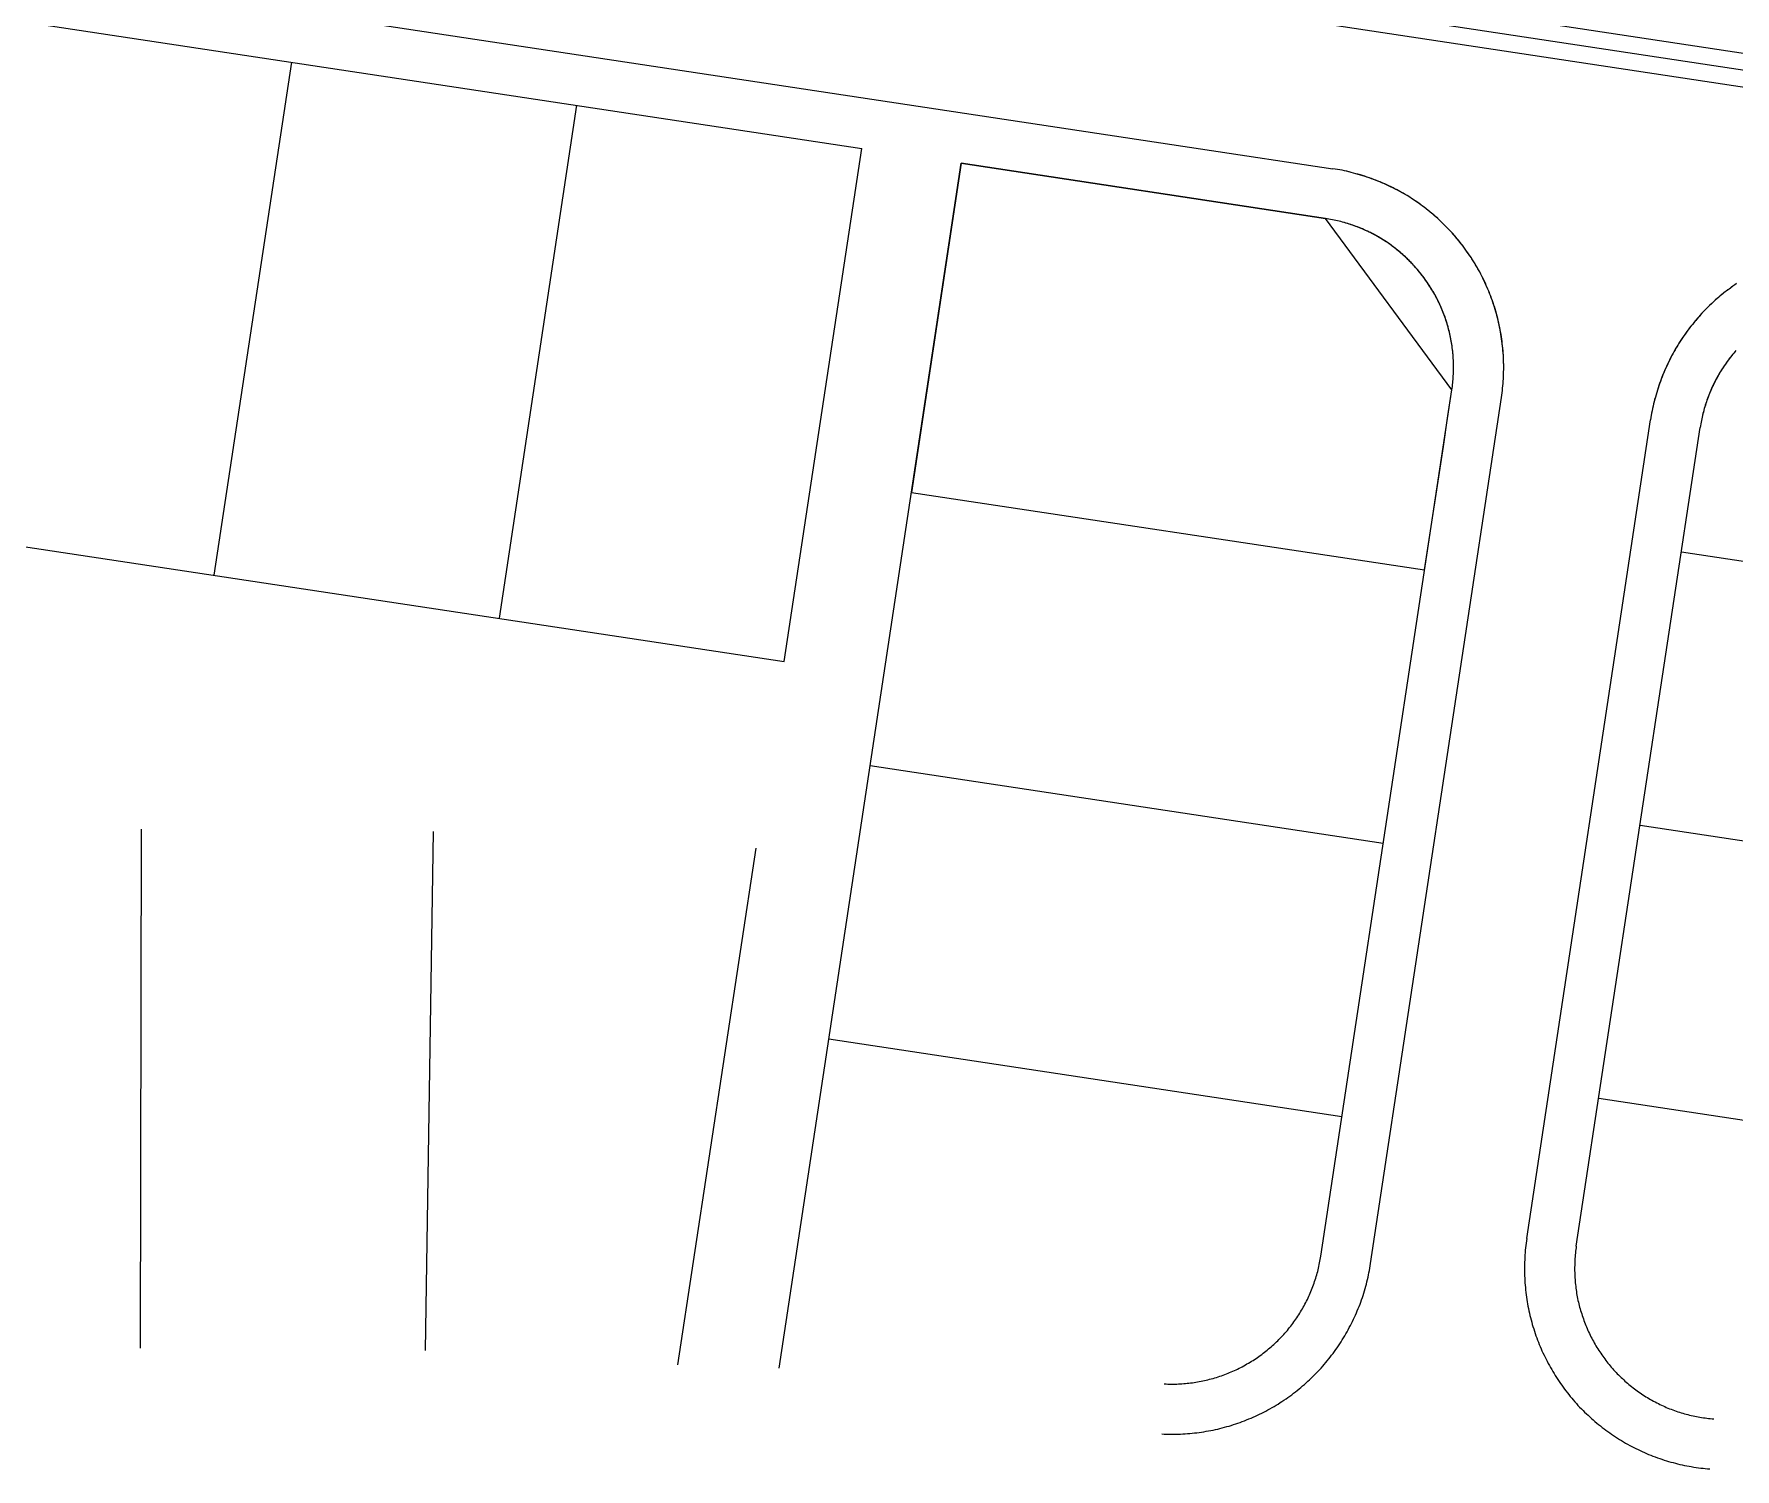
# Model space of a CAD drawing. Header units: metres. Extents: x 680594 to 684853, y 828874 to 830078.
# Drawn here: x 682527.5 to 682629.1, y 829533 to 829618.8 of the extents above; entities that cross this region are included whole.
import ezdxf

# ---------------------------------------------------------------- set-up
doc = ezdxf.new("R2010")
doc.units = ezdxf.units.M
doc.layers.add('PLOT_LINES', color=7, linetype='Continuous')

msp = doc.modelspace()

# ---------------------------------------------------------------- linework, layer by layer
at = {"layer": 'PLOT_LINES'}
for points in [[(682292.85, 829668.54), (682694.66, 829607.79)], [(682292.85, 829668.54), (682694.66, 829607.79)], [(682292.7, 829667.55), (682694.51, 829606.8)], [(682292.7, 829667.55), (682694.51, 829606.8)], [(682292.55, 829666.56), (682694.36, 829605.81)], [(682292.55, 829666.56), (682694.36, 829605.81)], [(682379.28, 829644.85), (682605.09, 829610.71)], [(682379.28, 829644.85), (682605.09, 829610.71)], [(682406.52, 829637.7), (682576.96, 829611.93)], [(682406.52, 829637.7), (682576.96, 829611.93)], [(682542.88, 829617.08), (682538.25, 829586.43)], [(682542.88, 829617.08), (682538.25, 829586.43)], [(682559.92, 829614.51), (682555.29, 829583.86)], [(682559.92, 829614.51), (682555.29, 829583.86)], [(682572.32, 829581.28), (682576.96, 829611.93)], [(682572.32, 829581.28), (682576.96, 829611.93)], [(682572.01, 829539.08), (682582.89, 829611.04)], [(682572.01, 829539.08), (682582.89, 829611.04)], [(682604.64, 829607.75), (682582.89, 829611.04), (682579.92, 829591.38), (682610.57, 829586.75), (682611.69, 829594.13), (682611.96, 829595.95), (682612.2, 829597.5), (682604.64, 829607.75)], [(682582.89, 829611.04), (682604.64, 829607.75)], [(682582.89, 829611.04), (682604.64, 829607.75)], [(682615.16, 829597.05), (682615.18, 829597.19), (682615.2, 829597.33), (682615.22, 829597.47), (682615.23, 829597.61), (682615.25, 829597.75), (682615.26, 829597.89), (682615.27, 829598.03), (682615.28, 829598.16), (682615.29, 829598.3), (682615.29, 829598.44), (682615.29, 829598.58), (682615.3, 829598.72), (682615.3, 829598.86), (682615.3, 829599), (682615.29, 829599.14), (682615.29, 829599.28), (682615.28, 829599.42), (682615.28, 829599.56), (682615.27, 829599.7), (682615.26, 829599.84), (682615.24, 829599.98), (682615.23, 829600.12), (682615.21, 829600.26), (682615.2, 829600.39), (682615.18, 829600.53), (682615.16, 829600.67), (682615.14, 829600.81), (682615.11, 829600.95), (682615.09, 829601.08), (682615.06, 829601.22), (682615.03, 829601.36), (682615, 829601.49), (682614.97, 829601.63), (682614.94, 829601.77), (682614.9, 829601.9), (682614.87, 829602.04), (682614.83, 829602.17), (682614.79, 829602.3), (682614.75, 829602.44), (682614.71, 829602.57), (682614.66, 829602.7), (682614.62, 829602.83), (682614.57, 829602.97), (682614.52, 829603.1), (682614.47, 829603.23), (682614.42, 829603.36), (682614.37, 829603.49), (682614.31, 829603.61), (682614.25, 829603.74), (682614.2, 829603.87), (682614.14, 829604), (682614.08, 829604.12), (682614.01, 829604.25), (682613.95, 829604.37), (682613.89, 829604.49), (682613.82, 829604.62), (682613.75, 829604.74), (682613.68, 829604.86), (682613.61, 829604.98), (682613.54, 829605.1), (682613.47, 829605.22), (682613.39, 829605.34), (682613.32, 829605.45), (682613.24, 829605.57), (682613.16, 829605.69), (682613.08, 829605.8), (682613, 829605.91), (682612.91, 829606.03), (682612.83, 829606.14), (682612.74, 829606.25), (682612.66, 829606.36), (682612.57, 829606.47), (682612.48, 829606.57), (682612.39, 829606.68), (682612.3, 829606.78), (682612.21, 829606.89), (682612.11, 829606.99), (682612.02, 829607.09), (682611.92, 829607.19), (682611.82, 829607.29), (682611.72, 829607.39), (682611.62, 829607.49), (682611.52, 829607.59), (682611.42, 829607.68), (682611.32, 829607.78), (682611.21, 829607.87), (682611.11, 829607.96), (682611, 829608.05), (682610.89, 829608.14), (682610.78, 829608.23), (682610.67, 829608.31), (682610.56, 829608.4), (682610.45, 829608.48), (682610.34, 829608.56), (682610.23, 829608.65), (682610.11, 829608.73), (682610, 829608.8), (682609.88, 829608.88), (682609.76, 829608.96), (682609.64, 829609.03), (682609.53, 829609.11), (682609.41, 829609.18), (682609.28, 829609.25), (682609.16, 829609.32), (682609.04, 829609.38), (682608.92, 829609.45), (682608.79, 829609.51), (682608.67, 829609.58), (682608.54, 829609.64), (682608.42, 829609.7), (682608.29, 829609.76), (682608.17, 829609.82), (682608.04, 829609.87), (682607.91, 829609.93), (682607.78, 829609.98), (682607.65, 829610.03), (682607.52, 829610.08), (682607.39, 829610.13), (682607.26, 829610.18), (682607.12, 829610.22), (682606.99, 829610.27), (682606.86, 829610.31), (682606.73, 829610.35), (682606.59, 829610.39), (682606.46, 829610.42), (682606.32, 829610.46), (682606.19, 829610.5), (682606.05, 829610.53), (682605.91, 829610.56), (682605.78, 829610.59), (682605.64, 829610.62), (682605.5, 829610.64), (682605.37, 829610.67), (682605.23, 829610.69), (682605.09, 829610.71)], [(682615.16, 829597.05), (682615.18, 829597.19), (682615.2, 829597.33), (682615.22, 829597.47), (682615.23, 829597.61), (682615.25, 829597.75), (682615.26, 829597.89), (682615.27, 829598.03), (682615.28, 829598.17), (682615.29, 829598.31), (682615.29, 829598.45), (682615.29, 829598.59), (682615.3, 829598.74), (682615.3, 829598.88), (682615.3, 829599.02), (682615.29, 829599.16), (682615.29, 829599.3), (682615.28, 829599.44), (682615.28, 829599.58), (682615.27, 829599.72), (682615.25, 829599.86), (682615.24, 829600), (682615.23, 829600.14), (682615.21, 829600.28), (682615.19, 829600.42), (682615.17, 829600.56), (682615.15, 829600.7), (682615.13, 829600.84), (682615.11, 829600.97), (682615.08, 829601.11), (682615.05, 829601.25), (682615.03, 829601.39), (682614.99, 829601.53), (682614.96, 829601.66), (682614.93, 829601.8), (682614.89, 829601.94), (682614.86, 829602.07), (682614.82, 829602.21), (682614.78, 829602.34), (682614.74, 829602.48), (682614.69, 829602.61), (682614.65, 829602.74), (682614.6, 829602.88), (682614.55, 829603.01), (682614.5, 829603.14), (682614.45, 829603.27), (682614.4, 829603.4), (682614.35, 829603.53), (682614.29, 829603.66), (682614.23, 829603.79), (682614.17, 829603.92), (682614.11, 829604.04), (682614.05, 829604.17), (682613.99, 829604.3), (682613.92, 829604.42), (682613.86, 829604.55), (682613.79, 829604.67), (682613.72, 829604.79), (682613.65, 829604.91), (682613.58, 829605.03), (682613.51, 829605.15), (682613.43, 829605.27), (682613.36, 829605.39), (682613.28, 829605.51), (682613.2, 829605.63), (682613.12, 829605.74), (682613.04, 829605.86), (682612.96, 829605.97), (682612.87, 829606.08), (682612.79, 829606.19), (682612.7, 829606.3), (682612.61, 829606.41), (682612.52, 829606.52), (682612.43, 829606.63), (682612.34, 829606.74), (682612.25, 829606.84), (682612.15, 829606.95), (682612.06, 829607.05), (682611.96, 829607.15), (682611.86, 829607.25), (682611.76, 829607.35), (682611.66, 829607.45), (682611.56, 829607.55), (682611.46, 829607.65), (682611.35, 829607.74), (682611.25, 829607.83), (682611.14, 829607.93), (682611.04, 829608.02), (682610.93, 829608.11), (682610.82, 829608.2), (682610.71, 829608.28), (682610.6, 829608.37), (682610.49, 829608.46), (682610.37, 829608.54), (682610.26, 829608.62), (682610.14, 829608.7), (682610.03, 829608.78), (682609.91, 829608.86), (682609.79, 829608.94), (682609.68, 829609.01), (682609.56, 829609.09), (682609.44, 829609.16), (682609.31, 829609.23), (682609.19, 829609.3), (682609.07, 829609.37), (682608.95, 829609.44), (682608.82, 829609.5), (682608.7, 829609.57), (682608.57, 829609.63), (682608.44, 829609.69), (682608.32, 829609.75), (682608.19, 829609.81), (682608.06, 829609.86), (682607.93, 829609.92), (682607.8, 829609.97), (682607.67, 829610.02), (682607.54, 829610.07), (682607.4, 829610.12), (682607.27, 829610.17), (682607.14, 829610.22), (682607.01, 829610.26), (682606.87, 829610.3), (682606.74, 829610.34), (682606.6, 829610.38), (682606.47, 829610.42), (682606.33, 829610.46), (682606.19, 829610.49), (682606.06, 829610.53), (682605.92, 829610.56), (682605.78, 829610.59), (682605.65, 829610.62), (682605.51, 829610.64), (682605.37, 829610.67), (682605.23, 829610.69), (682605.09, 829610.71)], [(682612.2, 829597.5), (682612.21, 829597.61), (682612.23, 829597.71), (682612.24, 829597.81), (682612.25, 829597.92), (682612.26, 829598.02), (682612.27, 829598.13), (682612.28, 829598.23), (682612.28, 829598.34), (682612.29, 829598.44), (682612.29, 829598.54), (682612.3, 829598.65), (682612.3, 829598.75), (682612.3, 829598.86), (682612.3, 829598.96), (682612.29, 829599.07), (682612.29, 829599.17), (682612.29, 829599.28), (682612.28, 829599.38), (682612.27, 829599.49), (682612.27, 829599.59), (682612.26, 829599.7), (682612.25, 829599.8), (682612.24, 829599.9), (682612.22, 829600.01), (682612.21, 829600.11), (682612.19, 829600.21), (682612.18, 829600.32), (682612.16, 829600.42), (682612.14, 829600.52), (682612.12, 829600.63), (682612.1, 829600.73), (682612.08, 829600.83), (682612.05, 829600.93), (682612.03, 829601.04), (682612, 829601.14), (682611.97, 829601.24), (682611.95, 829601.34), (682611.92, 829601.44), (682611.89, 829601.54), (682611.85, 829601.64), (682611.82, 829601.74), (682611.79, 829601.84), (682611.75, 829601.94), (682611.71, 829602.03), (682611.68, 829602.13), (682611.64, 829602.23), (682611.6, 829602.33), (682611.56, 829602.42), (682611.51, 829602.52), (682611.47, 829602.61), (682611.43, 829602.71), (682611.38, 829602.8), (682611.34, 829602.9), (682611.29, 829602.99), (682611.24, 829603.08), (682611.19, 829603.18), (682611.14, 829603.27), (682611.09, 829603.36), (682611.03, 829603.45), (682610.98, 829603.54), (682610.92, 829603.63), (682610.87, 829603.71), (682610.81, 829603.8), (682610.75, 829603.89), (682610.69, 829603.98), (682610.63, 829604.06), (682610.57, 829604.15), (682610.51, 829604.23), (682610.45, 829604.31), (682610.38, 829604.4), (682610.32, 829604.48), (682610.25, 829604.56), (682610.18, 829604.64), (682610.12, 829604.72), (682610.05, 829604.8), (682609.98, 829604.88), (682609.91, 829604.96), (682609.84, 829605.03), (682609.76, 829605.11), (682609.69, 829605.18), (682609.62, 829605.26), (682609.54, 829605.33), (682609.47, 829605.4), (682609.39, 829605.47), (682609.31, 829605.54), (682609.23, 829605.61), (682609.15, 829605.68), (682609.07, 829605.75), (682608.99, 829605.82), (682608.91, 829605.88), (682608.83, 829605.95), (682608.75, 829606.01), (682608.66, 829606.07), (682608.58, 829606.14), (682608.49, 829606.2), (682608.41, 829606.26), (682608.32, 829606.32), (682608.23, 829606.37), (682608.15, 829606.43), (682608.06, 829606.49), (682607.97, 829606.54), (682607.88, 829606.59), (682607.79, 829606.65), (682607.7, 829606.7), (682607.61, 829606.75), (682607.51, 829606.8), (682607.42, 829606.85), (682607.33, 829606.9), (682607.23, 829606.94), (682607.14, 829606.99), (682607.04, 829607.03), (682606.95, 829607.07), (682606.85, 829607.12), (682606.76, 829607.16), (682606.66, 829607.2), (682606.56, 829607.24), (682606.46, 829607.27), (682606.37, 829607.31), (682606.27, 829607.34), (682606.17, 829607.38), (682606.07, 829607.41), (682605.97, 829607.44), (682605.87, 829607.47), (682605.77, 829607.5), (682605.67, 829607.53), (682605.57, 829607.56), (682605.46, 829607.58), (682605.36, 829607.61), (682605.26, 829607.63), (682605.16, 829607.65), (682605.06, 829607.67), (682604.95, 829607.69), (682604.85, 829607.71), (682604.75, 829607.73), (682604.64, 829607.75)], [(682612.2, 829597.5), (682612.21, 829597.61), (682612.23, 829597.71), (682612.24, 829597.82), (682612.25, 829597.92), (682612.26, 829598.03), (682612.27, 829598.13), (682612.28, 829598.24), (682612.28, 829598.34), (682612.29, 829598.45), (682612.29, 829598.55), (682612.3, 829598.66), (682612.3, 829598.76), (682612.3, 829598.87), (682612.3, 829598.97), (682612.29, 829599.08), (682612.29, 829599.19), (682612.29, 829599.29), (682612.28, 829599.4), (682612.27, 829599.5), (682612.27, 829599.61), (682612.26, 829599.71), (682612.25, 829599.82), (682612.23, 829599.92), (682612.22, 829600.03), (682612.21, 829600.13), (682612.19, 829600.24), (682612.17, 829600.34), (682612.15, 829600.44), (682612.14, 829600.55), (682612.12, 829600.65), (682612.09, 829600.75), (682612.07, 829600.86), (682612.05, 829600.96), (682612.02, 829601.06), (682611.99, 829601.16), (682611.97, 829601.27), (682611.94, 829601.37), (682611.91, 829601.47), (682611.88, 829601.57), (682611.84, 829601.67), (682611.81, 829601.77), (682611.78, 829601.87), (682611.74, 829601.97), (682611.7, 829602.07), (682611.66, 829602.17), (682611.62, 829602.26), (682611.58, 829602.36), (682611.54, 829602.46), (682611.5, 829602.55), (682611.46, 829602.65), (682611.41, 829602.74), (682611.36, 829602.84), (682611.32, 829602.93), (682611.27, 829603.03), (682611.22, 829603.12), (682611.17, 829603.21), (682611.12, 829603.31), (682611.06, 829603.4), (682611.01, 829603.49), (682610.95, 829603.58), (682610.9, 829603.67), (682610.84, 829603.76), (682610.78, 829603.84), (682610.72, 829603.93), (682610.66, 829604.02), (682610.6, 829604.1), (682610.54, 829604.19), (682610.48, 829604.27), (682610.41, 829604.36), (682610.35, 829604.44), (682610.28, 829604.52), (682610.22, 829604.6), (682610.15, 829604.69), (682610.08, 829604.76), (682610.01, 829604.84), (682609.94, 829604.92), (682609.87, 829605), (682609.79, 829605.08), (682609.72, 829605.15), (682609.65, 829605.23), (682609.57, 829605.3), (682609.5, 829605.37), (682609.42, 829605.45), (682609.34, 829605.52), (682609.26, 829605.59), (682609.18, 829605.66), (682609.1, 829605.73), (682609.02, 829605.79), (682608.94, 829605.86), (682608.86, 829605.93), (682608.77, 829605.99), (682608.69, 829606.05), (682608.6, 829606.12), (682608.52, 829606.18), (682608.43, 829606.24), (682608.35, 829606.3), (682608.26, 829606.36), (682608.17, 829606.42), (682608.08, 829606.47), (682607.99, 829606.53), (682607.9, 829606.58), (682607.81, 829606.64), (682607.72, 829606.69), (682607.63, 829606.74), (682607.53, 829606.79), (682607.44, 829606.84), (682607.35, 829606.89), (682607.25, 829606.93), (682607.16, 829606.98), (682607.06, 829607.02), (682606.96, 829607.07), (682606.87, 829607.11), (682606.77, 829607.15), (682606.67, 829607.19), (682606.58, 829607.23), (682606.48, 829607.27), (682606.38, 829607.3), (682606.28, 829607.34), (682606.18, 829607.37), (682606.08, 829607.41), (682605.98, 829607.44), (682605.88, 829607.47), (682605.78, 829607.5), (682605.67, 829607.53), (682605.57, 829607.56), (682605.47, 829607.58), (682605.37, 829607.61), (682605.26, 829607.63), (682605.16, 829607.65), (682605.06, 829607.67), (682604.95, 829607.69), (682604.85, 829607.71), (682604.75, 829607.73), (682604.64, 829607.75)], [(682401.89, 829607.05), (682572.32, 829581.28)], [(682401.89, 829607.05), (682572.32, 829581.28)], [(682629.2, 829603.86), (682629.09, 829603.78), (682628.97, 829603.7), (682628.86, 829603.61), (682628.75, 829603.53), (682628.64, 829603.45), (682628.53, 829603.36), (682628.42, 829603.28), (682628.31, 829603.19), (682628.2, 829603.1), (682628.1, 829603.01), (682627.99, 829602.92), (682627.89, 829602.82), (682627.78, 829602.73), (682627.68, 829602.63), (682627.58, 829602.54), (682627.48, 829602.44), (682627.38, 829602.34), (682627.28, 829602.24), (682627.19, 829602.14), (682627.09, 829602.04), (682627, 829601.93), (682626.91, 829601.83), (682626.82, 829601.72), (682626.72, 829601.62), (682626.64, 829601.51), (682626.55, 829601.4), (682626.46, 829601.29), (682626.38, 829601.18), (682626.29, 829601.07), (682626.21, 829600.96), (682626.13, 829600.84), (682626.05, 829600.73), (682625.97, 829600.61), (682625.89, 829600.5), (682625.82, 829600.38), (682625.74, 829600.26), (682625.67, 829600.14), (682625.6, 829600.02), (682625.53, 829599.9), (682625.46, 829599.78), (682625.39, 829599.66), (682625.32, 829599.54), (682625.26, 829599.41), (682625.2, 829599.29), (682625.13, 829599.16), (682625.07, 829599.04), (682625.02, 829598.91), (682624.96, 829598.78), (682624.9, 829598.65), (682624.85, 829598.53), (682624.79, 829598.4), (682624.74, 829598.27), (682624.69, 829598.14), (682624.65, 829598.01), (682624.6, 829597.87), (682624.55, 829597.74), (682624.51, 829597.61), (682624.47, 829597.48), (682624.43, 829597.34), (682624.39, 829597.21), (682624.35, 829597.07), (682624.31, 829596.94), (682624.28, 829596.8), (682624.25, 829596.67), (682624.22, 829596.53), (682624.19, 829596.4), (682624.16, 829596.26), (682624.13, 829596.12), (682624.11, 829595.98), (682624.08, 829595.85), (682624.06, 829595.71)], [(682629.15, 829603.82), (682629.03, 829603.74), (682628.92, 829603.66), (682628.81, 829603.57), (682628.69, 829603.49), (682628.58, 829603.4), (682628.47, 829603.32), (682628.36, 829603.23), (682628.25, 829603.14), (682628.14, 829603.05), (682628.04, 829602.96), (682627.93, 829602.86), (682627.83, 829602.77), (682627.72, 829602.67), (682627.62, 829602.58), (682627.52, 829602.48), (682627.42, 829602.38), (682627.32, 829602.28), (682627.23, 829602.18), (682627.13, 829602.08), (682627.03, 829601.97), (682626.94, 829601.87), (682626.85, 829601.76), (682626.76, 829601.65), (682626.67, 829601.55), (682626.58, 829601.44), (682626.49, 829601.33), (682626.4, 829601.22), (682626.32, 829601.1), (682626.24, 829600.99), (682626.15, 829600.88), (682626.07, 829600.76), (682625.99, 829600.65), (682625.91, 829600.53), (682625.84, 829600.41), (682625.76, 829600.29), (682625.69, 829600.17), (682625.61, 829600.05), (682625.54, 829599.93), (682625.47, 829599.81), (682625.41, 829599.69), (682625.34, 829599.56), (682625.27, 829599.44), (682625.21, 829599.31), (682625.15, 829599.19), (682625.09, 829599.06), (682625.03, 829598.93), (682624.97, 829598.8), (682624.91, 829598.68), (682624.86, 829598.55), (682624.8, 829598.42), (682624.75, 829598.29), (682624.7, 829598.15), (682624.65, 829598.02), (682624.6, 829597.89), (682624.56, 829597.76), (682624.51, 829597.62), (682624.47, 829597.49), (682624.43, 829597.35), (682624.39, 829597.22), (682624.35, 829597.08), (682624.32, 829596.95), (682624.28, 829596.81), (682624.25, 829596.68), (682624.22, 829596.54), (682624.19, 829596.4), (682624.16, 829596.26), (682624.13, 829596.12), (682624.11, 829595.99), (682624.08, 829595.85), (682624.06, 829595.71)], [(682629.16, 829599.85), (682629.09, 829599.77), (682629.03, 829599.69), (682628.96, 829599.61), (682628.89, 829599.53), (682628.83, 829599.45), (682628.76, 829599.36), (682628.7, 829599.28), (682628.64, 829599.2), (682628.58, 829599.11), (682628.52, 829599.03), (682628.46, 829598.94), (682628.4, 829598.85), (682628.34, 829598.76), (682628.29, 829598.67), (682628.23, 829598.59), (682628.18, 829598.5), (682628.13, 829598.41), (682628.08, 829598.31), (682628.02, 829598.22), (682627.97, 829598.13), (682627.93, 829598.04), (682627.88, 829597.94), (682627.83, 829597.85), (682627.79, 829597.76), (682627.74, 829597.66), (682627.7, 829597.57), (682627.66, 829597.47), (682627.62, 829597.37), (682627.58, 829597.28), (682627.54, 829597.18), (682627.5, 829597.08), (682627.47, 829596.98), (682627.43, 829596.88), (682627.4, 829596.79), (682627.36, 829596.69), (682627.33, 829596.59), (682627.3, 829596.49), (682627.27, 829596.39), (682627.24, 829596.28), (682627.22, 829596.18), (682627.19, 829596.08), (682627.17, 829595.98), (682627.14, 829595.88), (682627.12, 829595.78), (682627.1, 829595.67), (682627.08, 829595.57), (682627.06, 829595.47), (682627.04, 829595.36), (682627.03, 829595.26)], [(682629.12, 829599.8), (682629.05, 829599.72), (682628.98, 829599.64), (682628.91, 829599.56), (682628.85, 829599.47), (682628.78, 829599.39), (682628.72, 829599.31), (682628.66, 829599.22), (682628.6, 829599.14), (682628.54, 829599.05), (682628.48, 829598.96), (682628.42, 829598.88), (682628.36, 829598.79), (682628.3, 829598.7), (682628.25, 829598.61), (682628.19, 829598.52), (682628.14, 829598.43), (682628.09, 829598.34), (682628.04, 829598.24), (682627.99, 829598.15), (682627.94, 829598.06), (682627.89, 829597.96), (682627.84, 829597.87), (682627.8, 829597.77), (682627.75, 829597.68), (682627.71, 829597.58), (682627.67, 829597.49), (682627.62, 829597.39), (682627.58, 829597.29), (682627.54, 829597.19), (682627.51, 829597.09), (682627.47, 829597), (682627.43, 829596.9), (682627.4, 829596.8), (682627.37, 829596.7), (682627.34, 829596.6), (682627.3, 829596.49), (682627.27, 829596.39), (682627.25, 829596.29), (682627.22, 829596.19), (682627.19, 829596.09), (682627.17, 829595.99), (682627.14, 829595.88), (682627.12, 829595.78), (682627.1, 829595.68), (682627.08, 829595.57), (682627.06, 829595.47), (682627.04, 829595.36), (682627.03, 829595.26)], [(682604.38, 829545.77), (682612.2, 829597.5)], [(682604.38, 829545.77), (682612.2, 829597.5)], [(682611.96, 829595.95), (682612.2, 829597.5)], [(682607.34, 829545.33), (682615.16, 829597.05)], [(682607.34, 829545.33), (682615.16, 829597.05)], [(682611.69, 829594.13), (682611.96, 829595.95)], [(682616.67, 829546.81), (682624.06, 829595.71)], [(682616.67, 829546.81), (682624.06, 829595.71)], [(682619.63, 829546.36), (682627.03, 829595.26)], [(682619.63, 829546.36), (682627.03, 829595.26)], [(682610.57, 829586.75), (682611.69, 829594.13)], [(682579.92, 829591.38), (682610.57, 829586.75)], [(682579.92, 829591.38), (682610.57, 829586.75)], [(682625.91, 829587.83), (682687.21, 829578.57)], [(682625.91, 829587.83), (682687.21, 829578.57)], [(682577.45, 829575.06), (682608.1, 829570.43)], [(682577.45, 829575.06), (682608.1, 829570.43)], [(682533.86, 829540.27), (682533.92, 829571.27)], [(682533.86, 829540.27), (682533.92, 829571.27)], [(682550.9, 829540.12), (682551.38, 829571.12)], [(682550.9, 829540.12), (682551.38, 829571.12)], [(682623.44, 829571.51), (682684.74, 829562.24)], [(682623.44, 829571.51), (682684.74, 829562.24)], [(682565.97, 829539.26), (682570.64, 829570.14)], [(682565.97, 829539.26), (682570.64, 829570.14)], [(682574.98, 829558.74), (682605.63, 829554.1)], [(682574.98, 829558.74), (682605.63, 829554.1)], [(682620.97, 829555.19), (682682.27, 829545.92)], [(682620.97, 829555.19), (682682.27, 829545.92)], [(682616.67, 829546.81), (682616.65, 829546.67), (682616.63, 829546.53), (682616.61, 829546.39), (682616.6, 829546.25), (682616.58, 829546.11), (682616.57, 829545.97), (682616.56, 829545.83), (682616.55, 829545.69), (682616.55, 829545.55), (682616.54, 829545.41), (682616.54, 829545.27), (682616.53, 829545.13), (682616.53, 829544.99), (682616.53, 829544.85), (682616.54, 829544.71), (682616.54, 829544.58), (682616.55, 829544.44), (682616.55, 829544.3), (682616.56, 829544.16), (682616.57, 829544.02), (682616.59, 829543.88), (682616.6, 829543.74), (682616.62, 829543.6), (682616.63, 829543.46), (682616.65, 829543.32), (682616.67, 829543.18), (682616.7, 829543.04), (682616.72, 829542.91), (682616.74, 829542.77), (682616.77, 829542.63), (682616.8, 829542.49), (682616.83, 829542.36), (682616.86, 829542.22), (682616.9, 829542.09), (682616.93, 829541.95), (682616.97, 829541.82), (682617, 829541.68), (682617.04, 829541.55), (682617.09, 829541.41), (682617.13, 829541.28), (682617.17, 829541.15), (682617.22, 829541.01), (682617.27, 829540.88), (682617.32, 829540.75), (682617.37, 829540.62), (682617.42, 829540.49), (682617.47, 829540.36), (682617.53, 829540.23), (682617.58, 829540.11), (682617.64, 829539.98), (682617.7, 829539.85), (682617.76, 829539.73), (682617.82, 829539.6), (682617.89, 829539.48), (682617.95, 829539.35), (682618.02, 829539.23), (682618.09, 829539.11), (682618.16, 829538.99), (682618.23, 829538.87), (682618.3, 829538.75), (682618.37, 829538.63), (682618.45, 829538.51), (682618.53, 829538.39), (682618.6, 829538.27), (682618.68, 829538.16), (682618.76, 829538.05), (682618.85, 829537.93), (682618.93, 829537.82), (682619.01, 829537.71), (682619.1, 829537.6), (682619.19, 829537.49), (682619.27, 829537.38), (682619.36, 829537.27), (682619.45, 829537.17), (682619.55, 829537.06), (682619.64, 829536.96), (682619.73, 829536.85), (682619.83, 829536.75), (682619.93, 829536.65), (682620.03, 829536.55), (682620.12, 829536.45), (682620.23, 829536.35), (682620.33, 829536.26), (682620.43, 829536.16), (682620.53, 829536.07), (682620.64, 829535.98), (682620.74, 829535.88), (682620.85, 829535.79), (682620.96, 829535.71), (682621.07, 829535.62), (682621.18, 829535.53), (682621.29, 829535.45), (682621.4, 829535.36), (682621.51, 829535.28), (682621.63, 829535.2), (682621.74, 829535.12), (682621.86, 829535.04), (682621.98, 829534.96), (682622.09, 829534.89), (682622.21, 829534.81), (682622.33, 829534.74), (682622.45, 829534.67), (682622.57, 829534.6), (682622.69, 829534.53), (682622.82, 829534.46), (682622.94, 829534.4), (682623.06, 829534.33), (682623.19, 829534.27), (682623.32, 829534.21), (682623.44, 829534.15), (682623.57, 829534.09), (682623.7, 829534.03), (682623.82, 829533.98), (682623.95, 829533.92), (682624.08, 829533.87), (682624.21, 829533.82), (682624.34, 829533.77), (682624.48, 829533.72), (682624.61, 829533.67), (682624.74, 829533.63), (682624.87, 829533.58), (682625.01, 829533.54), (682625.14, 829533.5), (682625.28, 829533.46), (682625.41, 829533.43), (682625.55, 829533.39), (682625.68, 829533.36), (682625.82, 829533.32), (682625.95, 829533.29), (682626.09, 829533.26), (682626.23, 829533.24), (682626.37, 829533.21), (682626.5, 829533.19), (682626.64, 829533.16), (682626.78, 829533.14), (682626.92, 829533.12), (682627.06, 829533.1), (682627.2, 829533.09), (682627.33, 829533.07), (682627.47, 829533.06), (682627.61, 829533.05)], [(682616.67, 829546.81), (682616.65, 829546.67), (682616.63, 829546.53), (682616.61, 829546.39), (682616.6, 829546.25), (682616.58, 829546.11), (682616.57, 829545.97), (682616.56, 829545.83), (682616.55, 829545.69), (682616.55, 829545.55), (682616.54, 829545.41), (682616.54, 829545.27), (682616.53, 829545.13), (682616.53, 829544.99), (682616.53, 829544.85), (682616.54, 829544.71), (682616.54, 829544.58), (682616.55, 829544.44), (682616.55, 829544.3), (682616.56, 829544.16), (682616.57, 829544.02), (682616.59, 829543.88), (682616.6, 829543.74), (682616.62, 829543.6), (682616.63, 829543.46), (682616.65, 829543.32), (682616.67, 829543.18), (682616.7, 829543.04), (682616.72, 829542.91), (682616.74, 829542.77), (682616.77, 829542.63), (682616.8, 829542.49), (682616.83, 829542.36), (682616.86, 829542.22), (682616.9, 829542.09), (682616.93, 829541.95), (682616.97, 829541.82), (682617, 829541.68), (682617.04, 829541.55), (682617.09, 829541.41), (682617.13, 829541.28), (682617.17, 829541.15), (682617.22, 829541.01), (682617.27, 829540.88), (682617.32, 829540.75), (682617.37, 829540.62), (682617.42, 829540.49), (682617.47, 829540.36), (682617.53, 829540.23), (682617.58, 829540.11), (682617.64, 829539.98), (682617.7, 829539.85), (682617.76, 829539.73), (682617.82, 829539.6), (682617.89, 829539.48), (682617.95, 829539.35), (682618.02, 829539.23), (682618.09, 829539.11), (682618.16, 829538.99), (682618.23, 829538.87), (682618.3, 829538.75), (682618.37, 829538.63), (682618.45, 829538.51), (682618.53, 829538.39), (682618.6, 829538.27), (682618.68, 829538.16), (682618.76, 829538.05), (682618.85, 829537.93), (682618.93, 829537.82), (682619.01, 829537.71), (682619.1, 829537.6), (682619.19, 829537.49), (682619.27, 829537.38), (682619.36, 829537.27), (682619.45, 829537.17), (682619.55, 829537.06), (682619.64, 829536.96), (682619.73, 829536.85), (682619.83, 829536.75), (682619.93, 829536.65), (682620.03, 829536.55), (682620.12, 829536.45), (682620.23, 829536.35), (682620.33, 829536.26), (682620.43, 829536.16), (682620.53, 829536.07), (682620.64, 829535.98), (682620.74, 829535.88), (682620.85, 829535.79), (682620.96, 829535.71), (682621.07, 829535.62), (682621.18, 829535.53), (682621.29, 829535.45), (682621.4, 829535.36), (682621.51, 829535.28), (682621.63, 829535.2), (682621.74, 829535.12), (682621.86, 829535.04), (682621.98, 829534.96), (682622.09, 829534.89), (682622.21, 829534.81), (682622.33, 829534.74), (682622.45, 829534.67), (682622.57, 829534.6), (682622.69, 829534.53), (682622.82, 829534.46), (682622.94, 829534.4), (682623.06, 829534.33), (682623.19, 829534.27), (682623.32, 829534.21), (682623.44, 829534.15), (682623.57, 829534.09), (682623.7, 829534.03), (682623.82, 829533.98), (682623.95, 829533.92), (682624.08, 829533.87), (682624.21, 829533.82), (682624.34, 829533.77), (682624.48, 829533.72), (682624.61, 829533.67), (682624.74, 829533.63), (682624.87, 829533.58), (682625.01, 829533.54), (682625.14, 829533.5), (682625.28, 829533.46), (682625.41, 829533.43), (682625.55, 829533.39), (682625.68, 829533.36), (682625.82, 829533.32), (682625.95, 829533.29), (682626.09, 829533.26), (682626.23, 829533.24), (682626.37, 829533.21), (682626.5, 829533.19), (682626.64, 829533.16), (682626.78, 829533.14), (682626.92, 829533.12), (682627.06, 829533.1), (682627.2, 829533.09), (682627.33, 829533.07), (682627.47, 829533.06), (682627.61, 829533.05)], [(682595.02, 829538.13), (682595.13, 829538.13), (682595.23, 829538.12), (682595.34, 829538.12), (682595.44, 829538.12), (682595.55, 829538.12), (682595.65, 829538.12), (682595.76, 829538.12), (682595.86, 829538.13), (682595.97, 829538.13), (682596.07, 829538.14), (682596.18, 829538.15), (682596.28, 829538.16), (682596.39, 829538.17), (682596.49, 829538.18), (682596.59, 829538.19), (682596.7, 829538.2), (682596.8, 829538.22), (682596.91, 829538.23), (682597.01, 829538.25), (682597.11, 829538.27), (682597.22, 829538.29), (682597.32, 829538.31), (682597.42, 829538.33), (682597.53, 829538.36), (682597.63, 829538.38), (682597.73, 829538.41), (682597.83, 829538.43), (682597.93, 829538.46), (682598.03, 829538.49), (682598.13, 829538.52), (682598.23, 829538.55), (682598.33, 829538.59), (682598.43, 829538.62), (682598.53, 829538.65), (682598.63, 829538.69), (682598.73, 829538.73), (682598.83, 829538.77), (682598.92, 829538.81), (682599.02, 829538.85), (682599.12, 829538.89), (682599.21, 829538.93), (682599.31, 829538.98), (682599.4, 829539.02), (682599.5, 829539.07), (682599.59, 829539.12), (682599.68, 829539.16), (682599.78, 829539.21), (682599.87, 829539.26), (682599.96, 829539.32), (682600.05, 829539.37), (682600.14, 829539.42), (682600.23, 829539.48), (682600.32, 829539.53), (682600.41, 829539.59), (682600.5, 829539.65), (682600.58, 829539.71), (682600.67, 829539.77), (682600.75, 829539.83), (682600.84, 829539.89), (682600.92, 829539.96), (682601.01, 829540.02), (682601.09, 829540.08), (682601.17, 829540.15), (682601.25, 829540.22), (682601.33, 829540.29), (682601.41, 829540.35), (682601.49, 829540.42), (682601.57, 829540.49), (682601.65, 829540.57), (682601.72, 829540.64), (682601.8, 829540.71), (682601.87, 829540.79), (682601.94, 829540.86), (682602.02, 829540.94), (682602.09, 829541.01), (682602.16, 829541.09), (682602.23, 829541.17), (682602.3, 829541.25), (682602.37, 829541.33), (682602.43, 829541.41), (682602.5, 829541.49), (682602.57, 829541.57), (682602.63, 829541.66), (682602.69, 829541.74), (682602.75, 829541.83), (682602.82, 829541.91), (682602.88, 829542), (682602.94, 829542.08), (682602.99, 829542.17), (682603.05, 829542.26), (682603.11, 829542.35), (682603.16, 829542.44), (682603.22, 829542.53), (682603.27, 829542.62), (682603.32, 829542.71), (682603.37, 829542.8), (682603.42, 829542.89), (682603.47, 829542.99), (682603.52, 829543.08), (682603.57, 829543.18), (682603.61, 829543.27), (682603.66, 829543.37), (682603.7, 829543.46), (682603.74, 829543.56), (682603.78, 829543.65), (682603.82, 829543.75), (682603.86, 829543.85), (682603.9, 829543.95), (682603.94, 829544.05), (682603.97, 829544.14), (682604, 829544.24), (682604.04, 829544.34), (682604.07, 829544.44), (682604.1, 829544.54), (682604.13, 829544.65), (682604.16, 829544.75), (682604.19, 829544.85), (682604.21, 829544.95), (682604.24, 829545.05), (682604.26, 829545.15), (682604.28, 829545.26), (682604.3, 829545.36), (682604.32, 829545.46), (682604.34, 829545.57), (682604.36, 829545.67), (682604.38, 829545.77)], [(682595.02, 829538.13), (682595.13, 829538.13), (682595.23, 829538.12), (682595.34, 829538.12), (682595.44, 829538.12), (682595.55, 829538.12), (682595.65, 829538.12), (682595.76, 829538.12), (682595.86, 829538.13), (682595.97, 829538.13), (682596.07, 829538.14), (682596.18, 829538.15), (682596.28, 829538.16), (682596.39, 829538.17), (682596.49, 829538.18), (682596.59, 829538.19), (682596.7, 829538.2), (682596.8, 829538.22), (682596.91, 829538.23), (682597.01, 829538.25), (682597.11, 829538.27), (682597.22, 829538.29), (682597.32, 829538.31), (682597.42, 829538.33), (682597.53, 829538.36), (682597.63, 829538.38), (682597.73, 829538.41), (682597.83, 829538.43), (682597.93, 829538.46), (682598.03, 829538.49), (682598.13, 829538.52), (682598.23, 829538.55), (682598.33, 829538.59), (682598.43, 829538.62), (682598.53, 829538.65), (682598.63, 829538.69), (682598.73, 829538.73), (682598.83, 829538.77), (682598.92, 829538.81), (682599.02, 829538.85), (682599.12, 829538.89), (682599.21, 829538.93), (682599.31, 829538.98), (682599.4, 829539.02), (682599.5, 829539.07), (682599.59, 829539.12), (682599.68, 829539.16), (682599.78, 829539.21), (682599.87, 829539.26), (682599.96, 829539.32), (682600.05, 829539.37), (682600.14, 829539.42), (682600.23, 829539.48), (682600.32, 829539.53), (682600.41, 829539.59), (682600.5, 829539.65), (682600.58, 829539.71), (682600.67, 829539.77), (682600.75, 829539.83), (682600.84, 829539.89), (682600.92, 829539.96), (682601.01, 829540.02), (682601.09, 829540.08), (682601.17, 829540.15), (682601.25, 829540.22), (682601.33, 829540.29), (682601.41, 829540.35), (682601.49, 829540.42), (682601.57, 829540.49), (682601.65, 829540.57), (682601.72, 829540.64), (682601.8, 829540.71), (682601.87, 829540.79), (682601.94, 829540.86), (682602.02, 829540.94), (682602.09, 829541.01), (682602.16, 829541.09), (682602.23, 829541.17), (682602.3, 829541.25), (682602.37, 829541.33), (682602.43, 829541.41), (682602.5, 829541.49), (682602.57, 829541.57), (682602.63, 829541.66), (682602.69, 829541.74), (682602.75, 829541.83), (682602.82, 829541.91), (682602.88, 829542), (682602.94, 829542.08), (682602.99, 829542.17), (682603.05, 829542.26), (682603.11, 829542.35), (682603.16, 829542.44), (682603.22, 829542.53), (682603.27, 829542.62), (682603.32, 829542.71), (682603.37, 829542.8), (682603.42, 829542.89), (682603.47, 829542.99), (682603.52, 829543.08), (682603.57, 829543.18), (682603.61, 829543.27), (682603.66, 829543.37), (682603.7, 829543.46), (682603.74, 829543.56), (682603.78, 829543.65), (682603.82, 829543.75), (682603.86, 829543.85), (682603.9, 829543.95), (682603.94, 829544.05), (682603.97, 829544.14), (682604, 829544.24), (682604.04, 829544.34), (682604.07, 829544.44), (682604.1, 829544.54), (682604.13, 829544.65), (682604.16, 829544.75), (682604.19, 829544.85), (682604.21, 829544.95), (682604.24, 829545.05), (682604.26, 829545.15), (682604.28, 829545.26), (682604.3, 829545.36), (682604.32, 829545.46), (682604.34, 829545.57), (682604.36, 829545.67), (682604.38, 829545.77)], [(682619.63, 829546.36), (682619.62, 829546.25), (682619.61, 829546.15), (682619.59, 829546.05), (682619.58, 829545.94), (682619.57, 829545.84), (682619.56, 829545.73), (682619.55, 829545.63), (682619.55, 829545.52), (682619.54, 829545.42), (682619.54, 829545.31), (682619.54, 829545.21), (682619.53, 829545.1), (682619.53, 829545), (682619.53, 829544.89), (682619.54, 829544.79), (682619.54, 829544.68), (682619.54, 829544.58), (682619.55, 829544.47), (682619.56, 829544.37), (682619.56, 829544.27), (682619.57, 829544.16), (682619.58, 829544.06), (682619.6, 829543.95), (682619.61, 829543.85), (682619.62, 829543.74), (682619.64, 829543.64), (682619.65, 829543.54), (682619.67, 829543.43), (682619.69, 829543.33), (682619.71, 829543.23), (682619.73, 829543.12), (682619.76, 829543.02), (682619.78, 829542.92), (682619.8, 829542.82), (682619.83, 829542.72), (682619.86, 829542.61), (682619.89, 829542.51), (682619.92, 829542.41), (682619.95, 829542.31), (682619.98, 829542.21), (682620.01, 829542.11), (682620.05, 829542.01), (682620.08, 829541.92), (682620.12, 829541.82), (682620.16, 829541.72), (682620.2, 829541.62), (682620.24, 829541.53), (682620.28, 829541.43), (682620.32, 829541.33), (682620.36, 829541.24), (682620.41, 829541.14), (682620.45, 829541.05), (682620.5, 829540.95), (682620.55, 829540.86), (682620.6, 829540.77), (682620.65, 829540.68), (682620.7, 829540.58), (682620.75, 829540.49), (682620.8, 829540.4), (682620.86, 829540.31), (682620.91, 829540.22), (682620.97, 829540.13), (682621.03, 829540.05), (682621.09, 829539.96), (682621.15, 829539.87), (682621.21, 829539.79), (682621.27, 829539.7), (682621.33, 829539.62), (682621.39, 829539.53), (682621.46, 829539.45), (682621.52, 829539.37), (682621.59, 829539.29), (682621.66, 829539.21), (682621.72, 829539.13), (682621.79, 829539.05), (682621.86, 829538.97), (682621.93, 829538.89), (682622.01, 829538.82), (682622.08, 829538.74), (682622.15, 829538.67), (682622.23, 829538.59), (682622.3, 829538.52), (682622.38, 829538.45), (682622.46, 829538.38), (682622.53, 829538.3), (682622.61, 829538.24), (682622.69, 829538.17), (682622.77, 829538.1), (682622.85, 829538.03), (682622.93, 829537.97), (682623.02, 829537.9), (682623.1, 829537.84), (682623.18, 829537.78), (682623.27, 829537.71), (682623.35, 829537.65), (682623.44, 829537.59), (682623.53, 829537.53), (682623.61, 829537.48), (682623.7, 829537.42), (682623.79, 829537.36), (682623.88, 829537.31), (682623.97, 829537.25), (682624.06, 829537.2), (682624.15, 829537.15), (682624.25, 829537.1), (682624.34, 829537.05), (682624.43, 829537), (682624.53, 829536.95), (682624.62, 829536.91), (682624.71, 829536.86), (682624.81, 829536.82), (682624.91, 829536.78), (682625, 829536.73), (682625.1, 829536.69), (682625.2, 829536.65), (682625.29, 829536.62), (682625.39, 829536.58), (682625.49, 829536.54), (682625.59, 829536.51), (682625.69, 829536.47), (682625.79, 829536.44), (682625.89, 829536.41), (682625.99, 829536.38), (682626.09, 829536.35), (682626.19, 829536.32), (682626.29, 829536.3), (682626.39, 829536.27), (682626.5, 829536.25), (682626.6, 829536.22), (682626.7, 829536.2), (682626.8, 829536.18), (682626.91, 829536.16), (682627.01, 829536.14), (682627.11, 829536.13), (682627.22, 829536.11), (682627.32, 829536.1), (682627.43, 829536.08), (682627.53, 829536.07), (682627.63, 829536.06), (682627.74, 829536.05), (682627.84, 829536.04)], [(682619.63, 829546.36), (682619.62, 829546.25), (682619.61, 829546.15), (682619.59, 829546.05), (682619.58, 829545.94), (682619.57, 829545.84), (682619.56, 829545.73), (682619.55, 829545.63), (682619.55, 829545.52), (682619.54, 829545.42), (682619.54, 829545.31), (682619.54, 829545.21), (682619.53, 829545.1), (682619.53, 829545), (682619.53, 829544.89), (682619.54, 829544.79), (682619.54, 829544.68), (682619.54, 829544.58), (682619.55, 829544.47), (682619.56, 829544.37), (682619.56, 829544.27), (682619.57, 829544.16), (682619.58, 829544.06), (682619.6, 829543.95), (682619.61, 829543.85), (682619.62, 829543.74), (682619.64, 829543.64), (682619.65, 829543.54), (682619.67, 829543.43), (682619.69, 829543.33), (682619.71, 829543.23), (682619.73, 829543.12), (682619.76, 829543.02), (682619.78, 829542.92), (682619.8, 829542.82), (682619.83, 829542.72), (682619.86, 829542.61), (682619.89, 829542.51), (682619.92, 829542.41), (682619.95, 829542.31), (682619.98, 829542.21), (682620.01, 829542.11), (682620.05, 829542.01), (682620.08, 829541.92), (682620.12, 829541.82), (682620.16, 829541.72), (682620.2, 829541.62), (682620.24, 829541.53), (682620.28, 829541.43), (682620.32, 829541.33), (682620.36, 829541.24), (682620.41, 829541.14), (682620.45, 829541.05), (682620.5, 829540.95), (682620.55, 829540.86), (682620.6, 829540.77), (682620.65, 829540.68), (682620.7, 829540.58), (682620.75, 829540.49), (682620.8, 829540.4), (682620.86, 829540.31), (682620.91, 829540.22), (682620.97, 829540.13), (682621.03, 829540.05), (682621.09, 829539.96), (682621.15, 829539.87), (682621.21, 829539.79), (682621.27, 829539.7), (682621.33, 829539.62), (682621.39, 829539.53), (682621.46, 829539.45), (682621.52, 829539.37), (682621.59, 829539.29), (682621.66, 829539.21), (682621.72, 829539.13), (682621.79, 829539.05), (682621.86, 829538.97), (682621.93, 829538.89), (682622.01, 829538.82), (682622.08, 829538.74), (682622.15, 829538.67), (682622.23, 829538.59), (682622.3, 829538.52), (682622.38, 829538.45), (682622.46, 829538.38), (682622.53, 829538.3), (682622.61, 829538.24), (682622.69, 829538.17), (682622.77, 829538.1), (682622.85, 829538.03), (682622.93, 829537.97), (682623.02, 829537.9), (682623.1, 829537.84), (682623.18, 829537.78), (682623.27, 829537.71), (682623.35, 829537.65), (682623.44, 829537.59), (682623.53, 829537.53), (682623.61, 829537.48), (682623.7, 829537.42), (682623.79, 829537.36), (682623.88, 829537.31), (682623.97, 829537.25), (682624.06, 829537.2), (682624.15, 829537.15), (682624.25, 829537.1), (682624.34, 829537.05), (682624.43, 829537), (682624.53, 829536.95), (682624.62, 829536.91), (682624.71, 829536.86), (682624.81, 829536.82), (682624.91, 829536.78), (682625, 829536.73), (682625.1, 829536.69), (682625.2, 829536.65), (682625.29, 829536.62), (682625.39, 829536.58), (682625.49, 829536.54), (682625.59, 829536.51), (682625.69, 829536.47), (682625.79, 829536.44), (682625.89, 829536.41), (682625.99, 829536.38), (682626.09, 829536.35), (682626.19, 829536.32), (682626.29, 829536.3), (682626.39, 829536.27), (682626.5, 829536.25), (682626.6, 829536.22), (682626.7, 829536.2), (682626.8, 829536.18), (682626.91, 829536.16), (682627.01, 829536.14), (682627.11, 829536.13), (682627.22, 829536.11), (682627.32, 829536.1), (682627.43, 829536.08), (682627.53, 829536.07), (682627.63, 829536.06), (682627.74, 829536.05), (682627.84, 829536.04)], [(682594.87, 829535.14), (682595.01, 829535.13), (682595.15, 829535.12), (682595.29, 829535.12), (682595.43, 829535.12), (682595.57, 829535.12), (682595.71, 829535.12), (682595.85, 829535.13), (682595.99, 829535.13), (682596.13, 829535.14), (682596.27, 829535.15), (682596.41, 829535.16), (682596.55, 829535.17), (682596.69, 829535.18), (682596.83, 829535.2), (682596.97, 829535.21), (682597.11, 829535.23), (682597.25, 829535.25), (682597.38, 829535.27), (682597.52, 829535.3), (682597.66, 829535.32), (682597.8, 829535.35), (682597.93, 829535.37), (682598.07, 829535.4), (682598.21, 829535.43), (682598.34, 829535.47), (682598.48, 829535.5), (682598.62, 829535.54), (682598.75, 829535.58), (682598.89, 829535.61), (682599.02, 829535.65), (682599.15, 829535.7), (682599.29, 829535.74), (682599.42, 829535.79), (682599.55, 829535.83), (682599.68, 829535.88), (682599.81, 829535.93), (682599.94, 829535.98), (682600.07, 829536.04), (682600.2, 829536.09), (682600.33, 829536.15), (682600.46, 829536.2), (682600.59, 829536.26), (682600.71, 829536.32), (682600.84, 829536.38), (682600.96, 829536.45), (682601.09, 829536.51), (682601.21, 829536.58), (682601.33, 829536.65), (682601.46, 829536.72), (682601.58, 829536.79), (682601.7, 829536.86), (682601.82, 829536.93), (682601.94, 829537.01), (682602.05, 829537.08), (682602.17, 829537.16), (682602.29, 829537.24), (682602.4, 829537.32), (682602.51, 829537.4), (682602.63, 829537.48), (682602.74, 829537.57), (682602.85, 829537.65), (682602.96, 829537.74), (682603.07, 829537.83), (682603.18, 829537.92), (682603.28, 829538.01), (682603.39, 829538.1), (682603.49, 829538.19), (682603.6, 829538.29), (682603.7, 829538.38), (682603.8, 829538.48), (682603.9, 829538.58), (682604, 829538.68), (682604.1, 829538.78), (682604.2, 829538.88), (682604.29, 829538.98), (682604.39, 829539.08), (682604.48, 829539.19), (682604.57, 829539.29), (682604.66, 829539.4), (682604.75, 829539.51), (682604.84, 829539.62), (682604.93, 829539.73), (682605.01, 829539.84), (682605.1, 829539.95), (682605.18, 829540.06), (682605.26, 829540.18), (682605.34, 829540.29), (682605.42, 829540.41), (682605.5, 829540.52), (682605.58, 829540.64), (682605.65, 829540.76), (682605.73, 829540.88), (682605.8, 829541), (682605.87, 829541.12), (682605.94, 829541.24), (682606.01, 829541.36), (682606.07, 829541.49), (682606.14, 829541.61), (682606.2, 829541.74), (682606.26, 829541.86), (682606.32, 829541.99), (682606.38, 829542.11), (682606.44, 829542.24), (682606.5, 829542.37), (682606.55, 829542.5), (682606.6, 829542.63), (682606.66, 829542.76), (682606.71, 829542.89), (682606.75, 829543.02), (682606.8, 829543.15), (682606.85, 829543.29), (682606.89, 829543.42), (682606.93, 829543.55), (682606.97, 829543.69), (682607.01, 829543.82), (682607.05, 829543.96), (682607.09, 829544.09), (682607.12, 829544.23), (682607.16, 829544.36), (682607.19, 829544.5), (682607.22, 829544.64), (682607.24, 829544.77), (682607.27, 829544.91), (682607.3, 829545.05), (682607.32, 829545.19), (682607.34, 829545.33)], [(682594.87, 829535.14), (682595.01, 829535.13), (682595.15, 829535.12), (682595.29, 829535.12), (682595.43, 829535.12), (682595.57, 829535.12), (682595.71, 829535.12), (682595.85, 829535.13), (682595.99, 829535.13), (682596.13, 829535.14), (682596.27, 829535.15), (682596.41, 829535.16), (682596.55, 829535.17), (682596.69, 829535.18), (682596.83, 829535.2), (682596.97, 829535.21), (682597.11, 829535.23), (682597.25, 829535.25), (682597.38, 829535.27), (682597.52, 829535.3), (682597.66, 829535.32), (682597.8, 829535.35), (682597.93, 829535.37), (682598.07, 829535.4), (682598.21, 829535.43), (682598.34, 829535.47), (682598.48, 829535.5), (682598.62, 829535.54), (682598.75, 829535.58), (682598.89, 829535.61), (682599.02, 829535.65), (682599.15, 829535.7), (682599.29, 829535.74), (682599.42, 829535.79), (682599.55, 829535.83), (682599.68, 829535.88), (682599.81, 829535.93), (682599.94, 829535.98), (682600.07, 829536.04), (682600.2, 829536.09), (682600.33, 829536.15), (682600.46, 829536.2), (682600.59, 829536.26), (682600.71, 829536.32), (682600.84, 829536.38), (682600.96, 829536.45), (682601.09, 829536.51), (682601.21, 829536.58), (682601.33, 829536.65), (682601.46, 829536.72), (682601.58, 829536.79), (682601.7, 829536.86), (682601.82, 829536.93), (682601.94, 829537.01), (682602.05, 829537.08), (682602.17, 829537.16), (682602.29, 829537.24), (682602.4, 829537.32), (682602.51, 829537.4), (682602.63, 829537.48), (682602.74, 829537.57), (682602.85, 829537.65), (682602.96, 829537.74), (682603.07, 829537.83), (682603.18, 829537.92), (682603.28, 829538.01), (682603.39, 829538.1), (682603.49, 829538.19), (682603.6, 829538.29), (682603.7, 829538.38), (682603.8, 829538.48), (682603.9, 829538.58), (682604, 829538.68), (682604.1, 829538.78), (682604.2, 829538.88), (682604.29, 829538.98), (682604.39, 829539.08), (682604.48, 829539.19), (682604.57, 829539.29), (682604.66, 829539.4), (682604.75, 829539.51), (682604.84, 829539.62), (682604.93, 829539.73), (682605.01, 829539.84), (682605.1, 829539.95), (682605.18, 829540.06), (682605.26, 829540.18), (682605.34, 829540.29), (682605.42, 829540.41), (682605.5, 829540.52), (682605.58, 829540.64), (682605.65, 829540.76), (682605.73, 829540.88), (682605.8, 829541), (682605.87, 829541.12), (682605.94, 829541.24), (682606.01, 829541.36), (682606.07, 829541.49), (682606.14, 829541.61), (682606.2, 829541.74), (682606.26, 829541.86), (682606.32, 829541.99), (682606.38, 829542.11), (682606.44, 829542.24), (682606.5, 829542.37), (682606.55, 829542.5), (682606.6, 829542.63), (682606.66, 829542.76), (682606.71, 829542.89), (682606.75, 829543.02), (682606.8, 829543.15), (682606.85, 829543.29), (682606.89, 829543.42), (682606.93, 829543.55), (682606.97, 829543.69), (682607.01, 829543.82), (682607.05, 829543.96), (682607.09, 829544.09), (682607.12, 829544.23), (682607.16, 829544.36), (682607.19, 829544.5), (682607.22, 829544.64), (682607.24, 829544.77), (682607.27, 829544.91), (682607.3, 829545.05), (682607.32, 829545.19), (682607.34, 829545.33)]]:
    msp.add_lwpolyline(points, dxfattribs=at)

doc.saveas('drawing.dxf')
